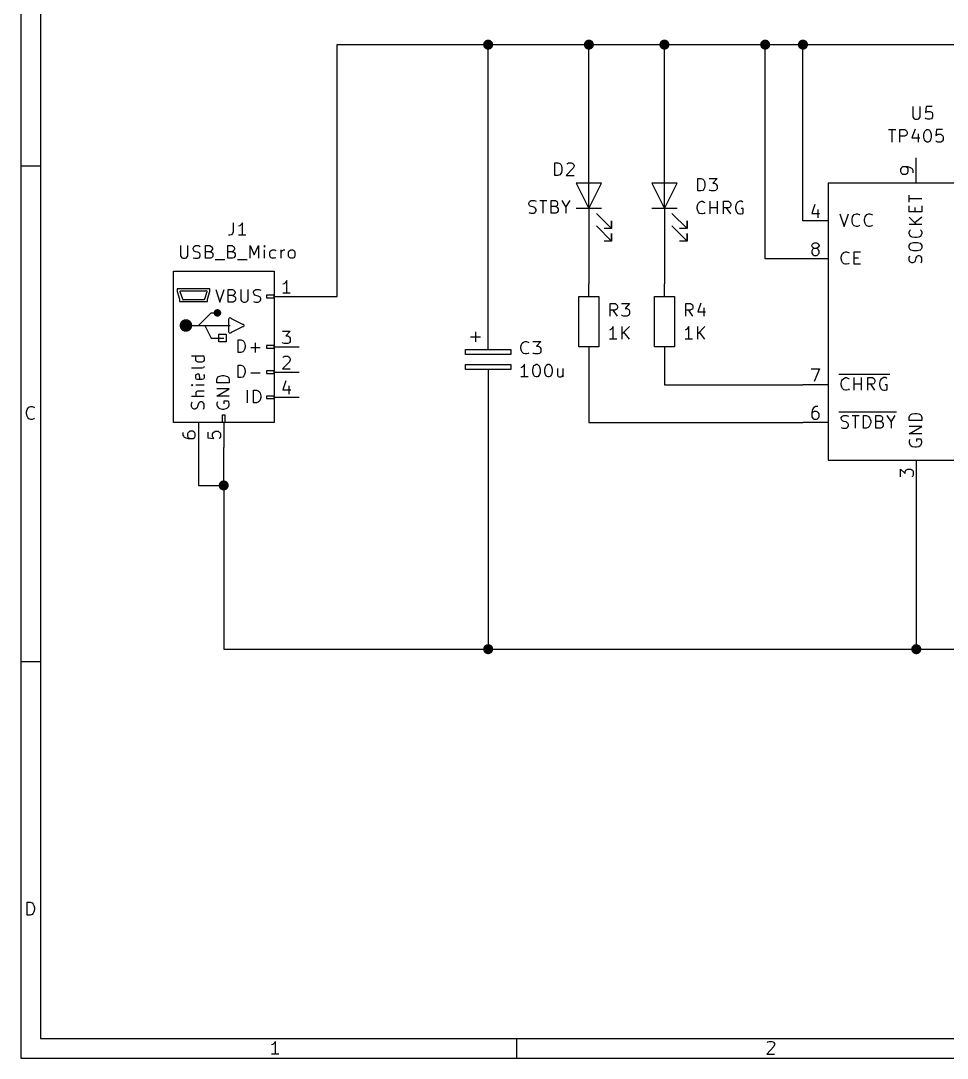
# Model space of a CAD drawing. Extents: x 10 to 287, y -200 to -10.
# Drawn here: x 10 to 103.5, y -200 to -95.4 of the extents above; entities that cross this region are included whole.
import ezdxf

# ---------------------------------------------------------------- set-up
doc = ezdxf.new("R2010")
doc.units = 0
doc.header["$MEASUREMENT"] = 0
for name, color, linetype in [('CYAN2', 4, 'CONTINUOUS'), ('GREEN2', 3, 'CONTINUOUS'), ('LYELLOW', 51, 'CONTINUOUS'), ('RED2', 1, 'CONTINUOUS')]:
    doc.layers.add(name, color=color, linetype=linetype)

msp = doc.modelspace()

# ---------------------------------------------------------------- linework, layer by layer
at = {"layer": 'CYAN2', "linetype": 'CONTINUOUS'}
for p, q in [((99.9744, -104.038), (99.9744, -105.08)), ((100.711, -105.08), (100.711, -104.038)), ((101.321, -104.038), (101.244, -104.648)), ((101.244, -104.648), (101.321, -104.597)), ((101.93, -104.038), (101.321, -104.038)), ((101.321, -104.597), (101.448, -104.521)), ((101.448, -104.521), (101.727, -104.521)), ((101.727, -104.521), (101.854, -104.597)), ((101.854, -104.597), (101.93, -104.648)), ((99.9744, -105.08), (100.051, -105.181)), ((100.051, -105.181), (100.101, -105.258)), ((100.101, -105.258), (100.228, -105.308)), ((100.228, -105.308), (100.457, -105.308)), ((100.457, -105.308), (100.584, -105.258)), ((100.584, -105.258), (100.66, -105.181)), ((100.66, -105.181), (100.711, -105.08)), ((101.321, -105.258), (101.244, -105.181)), ((101.448, -105.308), (101.321, -105.258)), ((101.727, -105.308), (101.448, -105.308)), ((101.854, -105.258), (101.727, -105.308)), ((101.93, -105.181), (101.854, -105.258)), ((101.93, -104.648), (101.981, -104.775)), ((101.981, -105.08), (101.93, -105.181)), ((101.981, -104.775), (101.981, -105.08)), ((97.536, -106.35), (98.2726, -106.35)), ((97.8916, -107.62), (97.8916, -106.35)), ((98.679, -107.62), (98.679, -106.35)), ((98.679, -106.35), (99.1616, -106.35)), ((99.1616, -106.35), (99.2886, -106.426)), ((99.2886, -106.426), (99.3394, -106.477)), ((99.3394, -106.477), (99.4156, -106.604)), ((99.4156, -106.604), (99.4156, -106.782)), ((100.203, -106.299), (99.8982, -107.188)), ((101.092, -106.832), (101.168, -106.604)), ((101.168, -106.604), (101.219, -106.477)), ((101.219, -106.477), (101.295, -106.426)), ((101.295, -106.426), (101.397, -106.35)), ((101.397, -106.35), (101.524, -106.35)), ((101.524, -106.35), (101.651, -106.426)), ((101.651, -106.426), (101.702, -106.477)), ((101.702, -106.477), (101.778, -106.604)), ((101.778, -106.604), (101.829, -106.832)), ((102.362, -106.35), (102.311, -106.959)), ((102.972, -106.35), (102.362, -106.35)), ((99.1616, -107.01), (98.679, -107.01)), ((99.2886, -106.959), (99.1616, -107.01)), ((99.3394, -106.909), (99.2886, -106.959)), ((99.4156, -106.782), (99.3394, -106.909)), ((99.8982, -107.188), (100.686, -107.188)), ((100.508, -106.782), (100.508, -107.62)), ((101.092, -107.137), (101.092, -106.832)), ((101.168, -107.391), (101.092, -107.137)), ((101.219, -107.493), (101.168, -107.391)), ((101.295, -107.569), (101.219, -107.493)), ((101.397, -107.62), (101.295, -107.569)), ((101.524, -107.62), (101.397, -107.62)), ((101.651, -107.569), (101.524, -107.62)), ((101.702, -107.493), (101.651, -107.569)), ((101.778, -107.391), (101.702, -107.493)), ((101.829, -107.137), (101.778, -107.391)), ((101.829, -106.832), (101.829, -107.137)), ((102.311, -106.959), (102.362, -106.909)), ((102.362, -107.569), (102.311, -107.493)), ((102.362, -106.909), (102.489, -106.832)), ((102.489, -107.62), (102.362, -107.569)), ((102.489, -106.832), (102.794, -106.832)), ((102.794, -107.62), (102.489, -107.62)), ((102.794, -106.832), (102.921, -106.909)), ((102.921, -107.569), (102.794, -107.62)), ((102.921, -106.909), (102.972, -106.959)), ((102.972, -107.493), (102.921, -107.569)), ((102.972, -106.959), (103.048, -107.086)), ((103.048, -107.391), (102.972, -107.493)), ((103.048, -107.086), (103.048, -107.391)), ((63.881, -110.973), (63.881, -109.703)), ((63.881, -109.703), (64.1858, -109.703)), ((64.1858, -109.703), (64.3636, -109.779)), ((64.3636, -109.779), (64.4652, -109.88)), ((65.0748, -109.83), (65.151, -109.779)), ((65.151, -109.779), (65.2526, -109.703)), ((65.2526, -109.703), (65.5574, -109.703)), ((65.5574, -109.703), (65.6844, -109.779)), ((65.6844, -109.779), (65.7352, -109.83)), ((65.7352, -109.83), (65.8114, -109.957)), ((64.4652, -110.795), (64.3636, -110.922)), ((64.4652, -109.88), (64.5414, -110.007)), ((64.5414, -110.668), (64.4652, -110.795)), ((64.5414, -110.007), (64.5922, -110.261)), ((64.5922, -110.439), (64.5414, -110.668)), ((64.5922, -110.261), (64.5922, -110.439)), ((65.7352, -110.261), (65.024, -110.973)), ((65.8114, -110.058), (65.7352, -110.261)), ((65.8114, -109.957), (65.8114, -110.058)), ((64.1858, -110.973), (63.881, -110.973)), ((64.3636, -110.922), (64.1858, -110.973)), ((65.024, -110.973), (65.8114, -110.973)), ((78.3082, -112.547), (78.3082, -111.277)), ((78.3082, -111.277), (78.613, -111.277)), ((78.613, -111.277), (78.7908, -111.354)), ((78.7908, -111.354), (78.8924, -111.455)), ((78.8924, -111.455), (78.9686, -111.582)), ((78.9686, -111.582), (79.0194, -111.836)), ((79.0194, -111.836), (79.0194, -112.014)), ((79.4512, -111.277), (80.2386, -111.277)), ((80.2386, -111.277), (79.8068, -111.76)), ((79.8068, -111.76), (79.9846, -111.76)), ((79.9846, -111.76), (80.1116, -111.836)), ((80.1116, -111.836), (80.1624, -111.887)), ((80.1624, -111.887), (80.2386, -112.014)), ((78.613, -112.547), (78.3082, -112.547)), ((78.7908, -112.497), (78.613, -112.547)), ((78.8924, -112.37), (78.7908, -112.497)), ((78.9686, -112.243), (78.8924, -112.37)), ((79.0194, -112.014), (78.9686, -112.243)), ((79.502, -112.497), (79.4512, -112.42)), ((79.629, -112.547), (79.502, -112.497)), ((79.9846, -112.547), (79.629, -112.547)), ((80.1116, -112.497), (79.9846, -112.547)), ((80.1624, -112.42), (80.1116, -112.497)), ((80.2386, -112.319), (80.1624, -112.42)), ((80.2386, -112.014), (80.2386, -112.319)), ((99.6188, -113.69), (99.6188, -112.954)), ((61.2648, -113.767), (61.3156, -113.64)), ((61.2648, -113.868), (61.2648, -113.767)), ((61.3156, -113.995), (61.2648, -113.868)), ((61.3156, -113.64), (61.3918, -113.589)), ((61.3918, -114.071), (61.3156, -113.995)), ((61.3918, -113.589), (61.4934, -113.513)), ((61.4934, -113.513), (61.7982, -113.513)), ((61.7982, -113.513), (61.976, -113.589)), ((62.357, -113.513), (63.0682, -113.513)), ((62.7126, -114.783), (62.7126, -113.513)), ((63.5, -114.783), (63.5, -113.513)), ((63.5, -113.513), (63.9318, -113.513)), ((63.9318, -113.513), (64.0334, -113.589)), ((64.0334, -113.589), (64.1096, -113.64)), ((64.1096, -113.995), (64.0334, -114.071)), ((64.1096, -113.64), (64.1604, -113.767)), ((64.1604, -113.868), (64.1096, -113.995)), ((64.1604, -113.767), (64.1604, -113.868)), ((64.5922, -113.513), (64.9986, -114.173)), ((64.9986, -114.173), (65.4304, -113.513)), ((78.232, -114.148), (78.2828, -113.894)), ((78.2828, -113.894), (78.359, -113.767)), ((78.359, -113.767), (78.4606, -113.665)), ((78.4606, -113.665), (78.6638, -113.589)), ((78.6638, -113.589), (78.7654, -113.589)), ((78.7654, -113.589), (78.9432, -113.665)), ((78.9432, -113.665), (79.0194, -113.716)), ((79.5528, -114.859), (79.5528, -113.589)), ((80.2894, -114.859), (80.2894, -113.589)), ((80.899, -114.859), (80.899, -113.589)), ((80.899, -113.589), (81.3816, -113.589)), ((81.3816, -113.589), (81.4832, -113.665)), ((81.4832, -113.665), (81.5594, -113.716)), ((81.5594, -113.716), (81.6102, -113.843)), ((81.6102, -114.021), (81.5594, -114.148)), ((81.6102, -113.843), (81.6102, -114.021)), ((82.169, -113.894), (82.0928, -114.148)), ((82.2198, -113.767), (82.169, -113.894)), ((82.3468, -113.665), (82.2198, -113.767)), ((82.5246, -113.589), (82.3468, -113.665)), ((82.7024, -113.589), (82.5246, -113.589)), ((82.8294, -113.665), (82.7024, -113.589)), ((100.889, -113.335), (99.6188, -113.335)), ((61.2648, -114.732), (61.4426, -114.783)), ((61.4934, -114.122), (61.3918, -114.071)), ((61.4426, -114.783), (61.7474, -114.783)), ((61.7474, -114.173), (61.4934, -114.122)), ((61.8744, -114.249), (61.7474, -114.173)), ((61.7474, -114.783), (61.8744, -114.732)), ((61.9252, -114.3), (61.8744, -114.249)), ((61.8744, -114.732), (61.9252, -114.656)), ((61.976, -114.427), (61.9252, -114.3)), ((61.9252, -114.656), (61.976, -114.554)), ((61.976, -114.554), (61.976, -114.427)), ((63.9318, -114.122), (63.5, -114.122)), ((63.9826, -114.783), (63.5, -114.783)), ((64.0334, -114.071), (63.9318, -114.122)), ((63.9318, -114.122), (64.1096, -114.173)), ((64.1096, -114.732), (63.9826, -114.783)), ((64.1096, -114.173), (64.1604, -114.249)), ((64.1604, -114.656), (64.1096, -114.732)), ((64.1604, -114.249), (64.2112, -114.351)), ((64.2112, -114.554), (64.1604, -114.656)), ((64.2112, -114.351), (64.2112, -114.554)), ((64.9986, -114.173), (64.9986, -114.783)), ((78.232, -114.325), (78.232, -114.148)), ((78.2828, -114.554), (78.232, -114.325)), ((78.359, -114.681), (78.2828, -114.554)), ((78.4606, -114.808), (78.359, -114.681)), ((78.6638, -114.859), (78.4606, -114.808)), ((78.7654, -114.859), (78.6638, -114.859)), ((78.9432, -114.808), (78.7654, -114.859)), ((79.0194, -114.732), (78.9432, -114.808)), ((79.5528, -114.198), (80.2894, -114.198)), ((81.3816, -114.249), (80.899, -114.249)), ((81.6102, -114.859), (81.2038, -114.249)), ((81.4832, -114.198), (81.3816, -114.249)), ((81.5594, -114.148), (81.4832, -114.198)), ((82.0928, -114.148), (82.0928, -114.325)), ((82.0928, -114.325), (82.169, -114.554)), ((82.169, -114.554), (82.2198, -114.681)), ((82.2198, -114.681), (82.3468, -114.808)), ((82.3468, -114.808), (82.5246, -114.859)), ((82.5246, -114.859), (82.6516, -114.859)), ((82.8802, -114.325), (82.6516, -114.325)), ((82.6516, -114.859), (82.8294, -114.808)), ((82.8294, -114.808), (82.8802, -114.732)), ((82.8802, -114.732), (82.8802, -114.325)), ((92.6338, -114.859), (93.0656, -116.129)), ((93.0656, -116.129), (93.4974, -114.859)), ((93.9038, -115.164), (93.98, -115.037)), ((93.98, -115.037), (94.0816, -114.935)), ((94.0816, -114.935), (94.2848, -114.859)), ((94.2848, -114.859), (94.3864, -114.859)), ((94.3864, -114.859), (94.5642, -114.935)), ((94.5642, -114.935), (94.6404, -114.986)), ((95.1738, -115.164), (95.25, -115.037)), ((95.25, -115.037), (95.3516, -114.935)), ((95.3516, -114.935), (95.5548, -114.859)), ((95.5548, -114.859), (95.6564, -114.859)), ((95.6564, -114.859), (95.8342, -114.935)), ((95.8342, -114.935), (95.9104, -114.986)), ((99.6188, -114.656), (99.6188, -114.046)), ((100.889, -114.656), (99.6188, -114.656)), ((100.228, -114.656), (100.228, -114.224)), ((100.889, -114.046), (100.889, -114.656)), ((31.4452, -115.748), (31.4452, -116.662)), ((32.1056, -116.053), (31.9786, -116.103)), ((32.2326, -115.926), (32.1056, -116.053)), ((32.3596, -115.748), (32.2326, -115.926)), ((32.3596, -117.018), (32.3596, -115.748)), ((93.853, -115.418), (93.9038, -115.164)), ((93.853, -115.595), (93.853, -115.418)), ((93.9038, -115.824), (93.853, -115.595)), ((93.98, -115.951), (93.9038, -115.824)), ((94.0816, -116.078), (93.98, -115.951)), ((94.2848, -116.129), (94.0816, -116.078)), ((94.5642, -116.078), (94.3864, -116.129)), ((94.6404, -116.002), (94.5642, -116.078)), ((95.123, -115.418), (95.1738, -115.164)), ((95.123, -115.595), (95.123, -115.418)), ((95.1738, -115.824), (95.123, -115.595)), ((95.25, -115.951), (95.1738, -115.824)), ((95.3516, -116.078), (95.25, -115.951)), ((95.5548, -116.129), (95.3516, -116.078)), ((95.8342, -116.078), (95.6564, -116.129)), ((95.9104, -116.002), (95.8342, -116.078)), ((99.6188, -115.189), (100.355, -115.926)), ((100.889, -115.926), (99.6188, -115.926)), ((100.889, -115.189), (100.178, -115.748)), ((31.0896, -117.018), (30.9626, -117.018)), ((31.2674, -116.967), (31.0896, -117.018)), ((31.369, -116.84), (31.2674, -116.967)), ((31.4452, -116.662), (31.369, -116.84)), ((32.7152, -117.018), (31.9786, -117.018)), ((94.3864, -116.129), (94.2848, -116.129)), ((95.6564, -116.129), (95.5548, -116.129)), ((99.6188, -116.713), (99.695, -116.535)), ((99.6188, -116.84), (99.6188, -116.713)), ((99.695, -117.018), (99.6188, -116.84)), ((99.695, -116.535), (99.7458, -116.459)), ((99.7966, -117.145), (99.695, -117.018)), ((99.9236, -117.196), (99.7966, -117.145)), ((100.711, -117.145), (100.584, -117.196)), ((100.838, -117.018), (100.711, -117.145)), ((100.762, -116.459), (100.838, -116.535)), ((100.838, -116.535), (100.889, -116.713)), ((100.889, -116.84), (100.838, -117.018)), ((100.889, -116.713), (100.889, -116.84)), ((26.1112, -118.059), (26.1112, -119.101)), ((26.8478, -119.101), (26.8478, -118.059)), ((27.3812, -118.313), (27.4574, -118.186)), ((27.4574, -118.186), (27.5082, -118.135)), ((27.5082, -118.135), (27.6352, -118.059)), ((27.6352, -118.059), (27.94, -118.059)), ((27.94, -118.059), (28.1178, -118.135)), ((28.6512, -119.329), (28.6512, -118.059)), ((28.6512, -118.059), (29.083, -118.059)), ((29.083, -118.059), (29.21, -118.135)), ((29.21, -118.135), (29.2608, -118.186)), ((29.2608, -118.186), (29.337, -118.313)), ((30.8864, -119.329), (30.8864, -118.059)), ((30.8864, -118.059), (31.3182, -118.059)), ((31.3182, -118.059), (31.4452, -118.135)), ((31.4452, -118.135), (31.496, -118.186)), ((31.496, -118.186), (31.5722, -118.313)), ((33.147, -119.329), (33.147, -118.059)), ((33.147, -118.059), (33.5534, -118.974)), ((33.5534, -118.974), (33.9852, -118.059)), ((33.9852, -118.059), (33.9852, -119.329)), ((34.5948, -118.059), (34.5186, -118.135)), ((34.5186, -118.135), (34.5948, -118.186)), ((34.6456, -118.135), (34.5948, -118.059)), ((34.5948, -118.059), (34.5948, -118.186)), ((34.5948, -118.186), (34.6456, -118.135)), ((99.6188, -118.034), (99.695, -117.932)), ((99.6188, -118.288), (99.6188, -118.034)), ((99.695, -117.932), (99.7966, -117.805)), ((99.7966, -117.805), (100.051, -117.729)), ((100.178, -117.246), (99.9236, -117.196)), ((100.051, -117.729), (100.457, -117.729)), ((100.355, -117.246), (100.178, -117.246)), ((100.584, -117.196), (100.355, -117.246)), ((100.457, -117.729), (100.711, -117.805)), ((100.711, -117.805), (100.838, -117.932)), ((100.838, -117.932), (100.889, -118.034)), ((100.889, -118.034), (100.889, -118.288)), ((26.1112, -119.101), (26.1874, -119.202)), ((26.1874, -119.202), (26.2382, -119.278)), ((26.7208, -119.278), (26.797, -119.202)), ((26.797, -119.202), (26.8478, -119.101)), ((27.3812, -118.415), (27.3812, -118.313)), ((27.4574, -118.542), (27.3812, -118.415)), ((27.5082, -118.618), (27.4574, -118.542)), ((27.6352, -118.669), (27.5082, -118.618)), ((27.8638, -118.72), (27.6352, -118.669)), ((27.9908, -118.796), (27.8638, -118.72)), ((28.067, -118.847), (27.9908, -118.796)), ((27.9908, -119.278), (28.067, -119.202)), ((28.1178, -118.974), (28.067, -118.847)), ((28.067, -119.202), (28.1178, -119.101)), ((28.1178, -119.101), (28.1178, -118.974)), ((29.083, -118.669), (28.6512, -118.669)), ((29.21, -118.618), (29.083, -118.669)), ((29.083, -118.669), (29.2608, -118.72)), ((29.2608, -118.542), (29.21, -118.618)), ((29.337, -118.415), (29.2608, -118.542)), ((29.2608, -118.72), (29.337, -118.796)), ((29.337, -119.202), (29.2608, -119.278)), ((29.337, -118.313), (29.337, -118.415)), ((29.337, -118.796), (29.3878, -118.897)), ((29.3878, -119.101), (29.337, -119.202)), ((29.3878, -118.897), (29.3878, -119.101)), ((31.3182, -118.669), (30.8864, -118.669)), ((31.4452, -118.618), (31.3182, -118.669)), ((31.3182, -118.669), (31.496, -118.72)), ((31.496, -118.542), (31.4452, -118.618)), ((31.5722, -118.415), (31.496, -118.542)), ((31.496, -118.72), (31.5722, -118.796)), ((31.5722, -119.202), (31.496, -119.278)), ((31.5722, -118.313), (31.5722, -118.415)), ((31.5722, -118.796), (31.623, -118.897)), ((31.623, -119.101), (31.5722, -119.202)), ((31.623, -118.897), (31.623, -119.101)), ((34.5948, -119.329), (34.5948, -118.491)), ((35.1282, -118.72), (35.179, -118.618)), ((35.1282, -119.101), (35.1282, -118.72)), ((35.179, -119.202), (35.1282, -119.101)), ((35.179, -118.618), (35.2552, -118.542)), ((35.2552, -119.278), (35.179, -119.202)), ((35.2552, -118.542), (35.3822, -118.491)), ((35.3822, -118.491), (35.6108, -118.491)), ((35.6108, -118.491), (35.7378, -118.542)), ((36.2712, -119.329), (36.2712, -118.491)), ((36.2712, -118.72), (36.3474, -118.618)), ((36.3474, -118.618), (36.3982, -118.542)), ((36.3982, -118.542), (36.5252, -118.491)), ((36.5252, -118.491), (36.6522, -118.491)), ((37.0078, -118.72), (37.0586, -118.618)), ((37.0078, -119.101), (37.0078, -118.72)), ((37.0586, -119.202), (37.0078, -119.101)), ((37.0586, -118.618), (37.1348, -118.542)), ((37.1348, -119.278), (37.0586, -119.202)), ((37.1348, -118.542), (37.2364, -118.491)), ((37.2364, -118.491), (37.4396, -118.491)), ((37.4396, -118.491), (37.5412, -118.542)), ((37.5412, -118.542), (37.6174, -118.618)), ((37.6174, -119.202), (37.5412, -119.278)), ((37.6174, -118.618), (37.6682, -118.72)), ((37.6682, -119.101), (37.6174, -119.202)), ((37.6682, -118.72), (37.6682, -119.101)), ((92.7608, -119.228), (92.8116, -118.974)), ((92.7608, -119.405), (92.7608, -119.228)), ((92.8116, -118.974), (92.8878, -118.847)), ((92.8878, -118.847), (93.0148, -118.745)), ((93.0148, -118.745), (93.1926, -118.669)), ((93.1926, -118.669), (93.2942, -118.669)), ((93.2942, -118.669), (93.4974, -118.745)), ((93.4974, -118.745), (93.5482, -118.796)), ((94.0816, -119.939), (94.0816, -118.669)), ((94.0816, -118.669), (94.6912, -118.669)), ((99.695, -118.415), (99.6188, -118.288)), ((99.6188, -119.253), (99.695, -119.075)), ((99.6188, -119.558), (99.6188, -119.253)), ((99.7966, -118.516), (99.695, -118.415)), ((100.051, -118.593), (99.7966, -118.516)), ((100.457, -118.593), (100.051, -118.593)), ((100.355, -119.202), (100.279, -119.304)), ((100.406, -119.126), (100.355, -119.202)), ((100.533, -119.075), (100.406, -119.126)), ((100.711, -118.516), (100.457, -118.593)), ((100.66, -119.075), (100.533, -119.075)), ((100.762, -119.126), (100.66, -119.075)), ((100.838, -118.415), (100.711, -118.516)), ((100.838, -119.202), (100.762, -119.126)), ((100.889, -118.288), (100.838, -118.415)), ((100.889, -119.304), (100.838, -119.202)), ((26.2382, -119.278), (26.3652, -119.329)), ((26.3652, -119.329), (26.5938, -119.329)), ((26.5938, -119.329), (26.7208, -119.278)), ((27.3812, -119.278), (27.559, -119.329)), ((27.559, -119.329), (27.8638, -119.329)), ((27.8638, -119.329), (27.9908, -119.278)), ((29.1338, -119.329), (28.6512, -119.329)), ((29.2608, -119.278), (29.1338, -119.329)), ((29.6164, -119.456), (30.607, -119.456)), ((31.369, -119.329), (30.8864, -119.329)), ((31.496, -119.278), (31.369, -119.329)), ((31.877, -119.456), (32.8422, -119.456)), ((35.3822, -119.329), (35.2552, -119.278)), ((35.6108, -119.329), (35.3822, -119.329)), ((35.7378, -119.278), (35.6108, -119.329)), ((37.2364, -119.329), (37.1348, -119.278)), ((37.4396, -119.329), (37.2364, -119.329)), ((37.5412, -119.278), (37.4396, -119.329)), ((92.8116, -119.634), (92.7608, -119.405)), ((92.8878, -119.761), (92.8116, -119.634)), ((93.0148, -119.888), (92.8878, -119.761)), ((93.1926, -119.939), (93.0148, -119.888)), ((93.2942, -119.939), (93.1926, -119.939)), ((93.4974, -119.888), (93.2942, -119.939)), ((93.5482, -119.812), (93.4974, -119.888)), ((94.0816, -119.278), (94.5134, -119.278)), ((94.6912, -119.939), (94.0816, -119.939)), ((99.695, -119.685), (99.6188, -119.558)), ((99.7458, -119.736), (99.695, -119.685)), ((99.8728, -119.786), (99.7458, -119.736)), ((99.9744, -119.786), (99.8728, -119.786)), ((100.101, -119.736), (99.9744, -119.786)), ((100.178, -119.685), (100.101, -119.736)), ((100.228, -119.558), (100.178, -119.685)), ((100.279, -119.304), (100.228, -119.558)), ((100.838, -119.786), (100.889, -119.609)), ((100.889, -119.609), (100.889, -119.304)), ((29.6672, -122.479), (30.099, -123.749)), ((30.099, -123.749), (30.5308, -122.479)), ((30.9372, -123.749), (30.9372, -122.479)), ((30.9372, -122.479), (31.369, -122.479)), ((31.369, -123.088), (30.9372, -123.088)), ((31.369, -122.479), (31.496, -122.555)), ((31.496, -123.038), (31.369, -123.088)), ((31.369, -123.088), (31.5468, -123.139)), ((31.496, -122.555), (31.5468, -122.606)), ((31.5468, -122.961), (31.496, -123.038)), ((31.5468, -122.606), (31.623, -122.733)), ((31.623, -122.834), (31.5468, -122.961)), ((31.5468, -123.139), (31.623, -123.215)), ((31.623, -122.733), (31.623, -122.834)), ((31.623, -123.215), (31.6738, -123.317)), ((31.6738, -123.317), (31.6738, -123.52)), ((32.2072, -122.479), (32.2072, -123.52)), ((32.9438, -123.52), (32.9438, -122.479)), ((33.4772, -122.733), (33.5534, -122.606)), ((33.4772, -122.834), (33.4772, -122.733)), ((33.5534, -122.961), (33.4772, -122.834)), ((33.5534, -122.606), (33.6042, -122.555)), ((33.6042, -123.038), (33.5534, -122.961)), ((33.6042, -122.555), (33.7312, -122.479)), ((33.7312, -123.088), (33.6042, -123.038)), ((33.7312, -122.479), (34.036, -122.479)), ((33.9598, -123.139), (33.7312, -123.088)), ((34.0868, -123.215), (33.9598, -123.139)), ((34.036, -122.479), (34.2138, -122.555)), ((34.163, -123.266), (34.0868, -123.215)), ((34.2138, -123.393), (34.163, -123.266)), ((34.2138, -123.52), (34.2138, -123.393)), ((31.4198, -123.749), (30.9372, -123.749)), ((31.5468, -123.698), (31.4198, -123.749)), ((31.623, -123.622), (31.5468, -123.698)), ((31.6738, -123.52), (31.623, -123.622)), ((32.2072, -123.52), (32.2834, -123.622)), ((32.2834, -123.622), (32.3342, -123.698)), ((32.3342, -123.698), (32.4612, -123.749)), ((32.4612, -123.749), (32.6898, -123.749)), ((32.6898, -123.749), (32.8168, -123.698)), ((32.8168, -123.698), (32.893, -123.622)), ((32.893, -123.622), (32.9438, -123.52)), ((33.4772, -123.698), (33.6804, -123.749)), ((33.6804, -123.749), (33.9598, -123.749)), ((33.9598, -123.749), (34.0868, -123.698)), ((34.0868, -123.698), (34.163, -123.622)), ((34.163, -123.622), (34.2138, -123.52)), ((69.469, -125.171), (69.469, -123.901)), ((69.469, -123.901), (69.9516, -123.901)), ((69.9516, -123.901), (70.0532, -123.977)), ((70.0532, -123.977), (70.1294, -124.028)), ((70.1294, -124.46), (70.0532, -124.511)), ((70.1294, -124.028), (70.1802, -124.155)), ((70.1802, -124.333), (70.1294, -124.46)), ((70.1802, -124.155), (70.1802, -124.333)), ((70.612, -123.901), (71.3994, -123.901)), ((71.3994, -123.901), (70.9676, -124.384)), ((70.9676, -124.384), (71.1454, -124.384)), ((71.1454, -124.384), (71.2724, -124.46)), ((71.2724, -124.46), (71.3232, -124.511)), ((77.089, -125.171), (77.089, -123.901)), ((77.089, -123.901), (77.5716, -123.901)), ((77.5716, -123.901), (77.6732, -123.977)), ((77.6732, -123.977), (77.7494, -124.028)), ((77.7494, -124.46), (77.6732, -124.511)), ((77.7494, -124.028), (77.8002, -124.155)), ((77.8002, -124.333), (77.7494, -124.46)), ((77.8002, -124.155), (77.8002, -124.333)), ((78.5876, -123.85), (78.2828, -124.739)), ((78.8924, -124.333), (78.8924, -125.171)), ((69.9516, -124.562), (69.469, -124.562)), ((70.1802, -125.171), (69.7738, -124.562)), ((70.0532, -124.511), (69.9516, -124.562)), ((70.6628, -125.12), (70.612, -125.044)), ((70.7898, -125.171), (70.6628, -125.12)), ((71.1454, -125.171), (70.7898, -125.171)), ((71.2724, -125.12), (71.1454, -125.171)), ((71.3232, -125.044), (71.2724, -125.12)), ((71.3232, -124.511), (71.3994, -124.638)), ((71.3994, -124.943), (71.3232, -125.044)), ((71.3994, -124.638), (71.3994, -124.943)), ((77.5716, -124.562), (77.089, -124.562)), ((77.8002, -125.171), (77.3938, -124.562)), ((77.6732, -124.511), (77.5716, -124.562)), ((78.2828, -124.739), (79.0702, -124.739)), ((69.5198, -126.517), (69.3928, -126.568)), ((69.6468, -126.39), (69.5198, -126.517)), ((69.7738, -126.213), (69.6468, -126.39)), ((69.7738, -127.483), (69.7738, -126.213)), ((70.6628, -127.483), (70.6628, -126.213)), ((71.3994, -126.213), (70.6628, -126.949)), ((77.1398, -126.517), (77.0128, -126.568)), ((77.2668, -126.39), (77.1398, -126.517)), ((77.3938, -126.213), (77.2668, -126.39)), ((77.3938, -127.483), (77.3938, -126.213)), ((78.2828, -127.483), (78.2828, -126.213)), ((79.0194, -126.213), (78.2828, -126.949)), ((31.9278, -128.829), (31.9278, -127.559)), ((31.9278, -127.559), (32.2072, -127.559)), ((32.2072, -127.559), (32.4104, -127.635)), ((70.1294, -127.483), (69.3928, -127.483)), ((71.3994, -127.483), (70.8406, -126.771)), ((77.7494, -127.483), (77.0128, -127.483)), ((79.0194, -127.483), (78.4606, -126.771)), ((32.4104, -127.635), (32.512, -127.737)), ((32.512, -128.651), (32.4104, -128.778)), ((32.512, -127.737), (32.5882, -127.864)), ((32.5882, -128.524), (32.512, -128.651)), ((32.5882, -127.864), (32.639, -128.118)), ((32.639, -128.295), (32.5882, -128.524)), ((32.639, -128.118), (32.639, -128.295)), ((33.1978, -128.346), (34.163, -128.346)), ((33.6804, -128.829), (33.6804, -127.864)), ((60.452, -128.27), (60.5282, -128.016)), ((60.452, -128.448), (60.452, -128.27)), ((60.5282, -128.676), (60.452, -128.448)), ((60.5282, -128.016), (60.579, -127.889)), ((60.579, -128.803), (60.5282, -128.676)), ((60.579, -127.889), (60.706, -127.787)), ((60.706, -127.787), (60.8838, -127.711)), ((60.8838, -127.711), (61.0108, -127.711)), ((61.0108, -127.711), (61.1886, -127.787)), ((61.1886, -127.787), (61.2394, -127.838)), ((61.6712, -127.711), (62.4586, -127.711)), ((62.4586, -127.711), (62.0268, -128.194)), ((62.0268, -128.194), (62.2046, -128.194)), ((62.2046, -128.194), (62.3316, -128.27)), ((62.3316, -128.27), (62.3824, -128.321)), ((62.3824, -128.321), (62.4586, -128.448)), ((62.4586, -128.448), (62.4586, -128.753)), ((28.4988, -129.21), (27.2288, -129.21)), ((27.6606, -129.337), (27.7114, -129.21)), ((27.6606, -129.591), (27.6606, -129.337)), ((27.7114, -129.718), (27.6606, -129.591)), ((27.7876, -129.769), (27.7114, -129.718)), ((28.448, -129.718), (28.3718, -129.769)), ((28.448, -129.21), (28.4988, -129.337)), ((28.4988, -129.591), (28.448, -129.718)), ((28.4988, -129.337), (28.4988, -129.591)), ((32.2072, -128.829), (31.9278, -128.829)), ((32.4104, -128.778), (32.2072, -128.829)), ((60.706, -128.93), (60.579, -128.803)), ((60.8838, -128.981), (60.706, -128.93)), ((61.0108, -128.981), (60.8838, -128.981)), ((61.1886, -128.93), (61.0108, -128.981)), ((61.2394, -128.854), (61.1886, -128.93)), ((61.722, -128.93), (61.6712, -128.854)), ((61.849, -128.981), (61.722, -128.93)), ((62.2046, -128.981), (61.849, -128.981)), ((62.3316, -128.93), (62.2046, -128.981)), ((62.3824, -128.854), (62.3316, -128.93)), ((62.4586, -128.753), (62.3824, -128.854)), ((28.321, -130.429), (27.2288, -130.429)), ((27.8892, -129.819), (27.7876, -129.769)), ((28.2702, -129.819), (27.8892, -129.819)), ((28.3718, -129.769), (28.2702, -129.819)), ((28.448, -130.378), (28.321, -130.429)), ((28.4988, -130.251), (28.448, -130.378)), ((31.9278, -131.369), (31.9278, -130.099)), ((31.9278, -130.099), (32.2072, -130.099)), ((32.2072, -130.099), (32.4104, -130.175)), ((32.4104, -130.175), (32.512, -130.277)), ((32.512, -130.277), (32.5882, -130.404)), ((32.5882, -130.404), (32.639, -130.658)), ((32.639, -130.658), (32.639, -130.835)), ((60.579, -130.327), (60.452, -130.378)), ((60.706, -130.2), (60.579, -130.327)), ((60.8076, -130.023), (60.706, -130.2)), ((60.8076, -131.293), (60.8076, -130.023)), ((61.6712, -130.505), (61.722, -130.277)), ((61.6712, -130.81), (61.6712, -130.505)), ((61.722, -130.277), (61.7728, -130.15)), ((61.7728, -130.15), (61.849, -130.099)), ((61.849, -130.099), (61.976, -130.023)), ((61.976, -130.023), (62.0776, -130.023)), ((62.0776, -130.023), (62.2046, -130.099)), ((62.2046, -130.099), (62.2554, -130.15)), ((62.2554, -130.15), (62.3316, -130.277)), ((62.3316, -130.277), (62.3824, -130.505)), ((62.3824, -130.505), (62.3824, -130.81)), ((62.865, -130.505), (62.9412, -130.277)), ((62.865, -130.81), (62.865, -130.505)), ((62.9412, -130.277), (62.992, -130.15)), ((62.992, -130.15), (63.0428, -130.099)), ((63.0428, -130.099), (63.1698, -130.023)), ((63.1698, -130.023), (63.2968, -130.023)), ((63.2968, -130.023), (63.4238, -130.099)), ((63.4238, -130.099), (63.4746, -130.15)), ((63.4746, -130.15), (63.5254, -130.277)), ((63.5254, -130.277), (63.6016, -130.505)), ((63.6016, -130.505), (63.6016, -130.81)), ((64.135, -130.454), (64.135, -131.115)), ((64.6938, -130.454), (64.6938, -131.293)), ((27.6606, -131.166), (27.7114, -131.039)), ((27.6606, -131.394), (27.6606, -131.166)), ((27.7114, -131.521), (27.6606, -131.394)), ((27.7114, -131.039), (27.8384, -130.988)), ((27.8384, -131.572), (27.7114, -131.521)), ((27.8384, -130.988), (27.9654, -130.988)), ((28.321, -131.572), (27.8384, -131.572)), ((27.9654, -130.988), (28.067, -131.572)), ((28.448, -131.521), (28.321, -131.572)), ((28.448, -131.039), (28.4988, -131.166)), ((28.4988, -131.394), (28.448, -131.521)), ((28.4988, -131.166), (28.4988, -131.394)), ((29.7688, -131.572), (29.845, -131.394)), ((29.7688, -131.877), (29.7688, -131.572)), ((29.845, -131.394), (29.9466, -131.267)), ((29.9466, -131.267), (30.0736, -131.216)), ((30.0736, -131.216), (30.3276, -131.166)), ((30.3276, -131.166), (30.5054, -131.166)), ((30.5054, -131.166), (30.734, -131.216)), ((30.734, -131.216), (30.861, -131.267)), ((30.861, -131.267), (30.988, -131.394)), ((30.988, -131.394), (31.0388, -131.572)), ((31.0388, -131.572), (31.0388, -131.877)), ((32.2072, -131.369), (31.9278, -131.369)), ((32.4104, -131.318), (32.2072, -131.369)), ((32.512, -131.191), (32.4104, -131.318)), ((32.5882, -131.064), (32.512, -131.191)), ((32.639, -130.835), (32.5882, -131.064)), ((33.1978, -130.886), (34.163, -130.886)), ((61.1886, -131.293), (60.452, -131.293)), ((61.722, -131.064), (61.6712, -130.81)), ((61.7728, -131.166), (61.722, -131.064)), ((61.849, -131.242), (61.7728, -131.166)), ((61.976, -131.293), (61.849, -131.242)), ((62.0776, -131.293), (61.976, -131.293)), ((62.2046, -131.242), (62.0776, -131.293)), ((62.2554, -131.166), (62.2046, -131.242)), ((62.3316, -131.064), (62.2554, -131.166)), ((62.3824, -130.81), (62.3316, -131.064)), ((62.9412, -131.064), (62.865, -130.81)), ((62.992, -131.166), (62.9412, -131.064)), ((63.0428, -131.242), (62.992, -131.166)), ((63.1698, -131.293), (63.0428, -131.242)), ((63.2968, -131.293), (63.1698, -131.293)), ((63.4238, -131.242), (63.2968, -131.293)), ((63.4746, -131.166), (63.4238, -131.242)), ((63.5254, -131.064), (63.4746, -131.166)), ((63.6016, -130.81), (63.5254, -131.064)), ((64.135, -131.115), (64.2112, -131.242)), ((64.2112, -131.242), (64.3128, -131.293)), ((64.3128, -131.293), (64.4906, -131.293)), ((64.4906, -131.293), (64.6176, -131.242)), ((64.6176, -131.242), (64.6938, -131.166)), ((92.5322, -131.013), (93.8022, -131.013)), ((92.7608, -131.928), (92.8116, -131.674)), ((92.8116, -131.674), (92.8878, -131.547)), ((92.8878, -131.547), (93.0148, -131.445)), ((93.0148, -131.445), (93.1926, -131.369)), ((93.1926, -131.369), (93.2942, -131.369)), ((93.2942, -131.369), (93.4974, -131.445)), ((93.4974, -131.445), (93.5482, -131.496)), ((93.8022, -131.013), (95.123, -131.013)), ((94.0816, -132.639), (94.0816, -131.369)), ((94.8182, -132.639), (94.8182, -131.369)), ((95.123, -131.013), (96.393, -131.013)), ((95.4278, -132.639), (95.4278, -131.369)), ((95.4278, -131.369), (95.9104, -131.369)), ((95.9104, -131.369), (96.0374, -131.445)), ((96.0374, -131.445), (96.0882, -131.496)), ((96.0882, -131.496), (96.139, -131.623)), ((96.139, -131.801), (96.0882, -131.928)), ((96.139, -131.623), (96.139, -131.801)), ((96.393, -131.013), (97.663, -131.013)), ((96.6978, -131.674), (96.6216, -131.928)), ((96.7486, -131.547), (96.6978, -131.674)), ((96.8756, -131.445), (96.7486, -131.547)), ((97.0534, -131.369), (96.8756, -131.445)), ((97.2312, -131.369), (97.0534, -131.369)), ((97.3582, -131.445), (97.2312, -131.369)), ((27.305, -132.055), (27.2288, -132.131)), ((27.2288, -132.131), (27.305, -132.182)), ((27.2288, -132.131), (27.3558, -132.131)), ((27.3558, -132.131), (27.305, -132.055)), ((27.305, -132.182), (27.3558, -132.131)), ((28.4988, -132.131), (27.6606, -132.131)), ((27.7114, -132.791), (27.6606, -132.918)), ((27.8384, -132.74), (27.7114, -132.791)), ((28.4988, -132.74), (27.8384, -132.74)), ((31.0388, -131.877), (29.7688, -131.877)), ((29.7688, -133.223), (31.0388, -132.486)), ((31.0388, -132.486), (29.7688, -132.486)), ((32.893, -133.909), (32.893, -132.639)), ((33.4772, -133.909), (33.4772, -132.639)), ((33.4772, -132.639), (33.782, -132.639)), ((33.782, -132.639), (33.9598, -132.715)), ((33.9598, -132.715), (34.0868, -132.817)), ((34.0868, -132.817), (34.163, -132.944)), ((92.7608, -132.105), (92.7608, -131.928)), ((92.8116, -132.334), (92.7608, -132.105)), ((92.8878, -132.461), (92.8116, -132.334)), ((93.0148, -132.588), (92.8878, -132.461)), ((93.1926, -132.639), (93.0148, -132.588)), ((93.2942, -132.639), (93.1926, -132.639)), ((93.4974, -132.588), (93.2942, -132.639)), ((93.5482, -132.512), (93.4974, -132.588)), ((94.0816, -131.978), (94.8182, -131.978)), ((95.9104, -132.029), (95.4278, -132.029)), ((96.139, -132.639), (95.7326, -132.029)), ((96.0374, -131.978), (95.9104, -132.029)), ((96.0882, -131.928), (96.0374, -131.978)), ((96.6216, -131.928), (96.6216, -132.105)), ((96.6216, -132.105), (96.6978, -132.334)), ((96.6978, -132.334), (96.7486, -132.461)), ((96.7486, -132.461), (96.8756, -132.588)), ((96.8756, -132.588), (97.0534, -132.639)), ((97.0534, -132.639), (97.1804, -132.639)), ((97.409, -132.105), (97.1804, -132.105)), ((97.1804, -132.639), (97.3582, -132.588)), ((97.3582, -132.588), (97.409, -132.512)), ((97.409, -132.512), (97.409, -132.105)), ((28.4988, -133.274), (27.2288, -133.274)), ((27.2288, -134.01), (27.305, -133.807)), ((27.6606, -132.918), (27.6606, -133.096)), ((27.6606, -133.096), (27.7114, -133.223)), ((27.7114, -133.223), (27.7876, -133.274)), ((28.0162, -133.883), (27.9654, -133.934)), ((28.1432, -133.807), (28.0162, -133.883)), ((28.2702, -133.807), (28.1432, -133.807)), ((28.3718, -133.883), (28.2702, -133.807)), ((28.448, -133.934), (28.3718, -133.883)), ((31.0388, -133.223), (29.7688, -133.223)), ((29.845, -133.807), (29.7688, -133.934)), ((30.9118, -133.756), (30.5054, -133.756)), ((30.5054, -133.756), (30.5054, -134.01)), ((30.988, -133.807), (30.9118, -133.756)), ((31.0388, -134.01), (30.988, -133.807)), ((33.782, -133.909), (33.4772, -133.909)), ((33.9598, -133.858), (33.782, -133.909)), ((34.0868, -133.731), (33.9598, -133.858)), ((34.163, -133.604), (34.0868, -133.731)), ((34.163, -132.944), (34.2138, -133.198)), ((34.2138, -133.375), (34.163, -133.604)), ((34.2138, -133.198), (34.2138, -133.375)), ((27.2288, -134.29), (27.2288, -134.01)), ((27.305, -134.417), (27.2288, -134.29)), ((27.3558, -134.493), (27.305, -134.417)), ((27.4828, -134.544), (27.3558, -134.493)), ((27.5844, -134.544), (27.4828, -134.544)), ((27.7114, -134.493), (27.5844, -134.544)), ((27.7876, -134.417), (27.7114, -134.493)), ((27.8384, -134.29), (27.7876, -134.417)), ((27.8892, -134.061), (27.8384, -134.29)), ((27.9654, -133.934), (27.8892, -134.061)), ((28.4988, -134.061), (28.448, -133.934)), ((28.448, -134.544), (28.4988, -134.366)), ((28.4988, -134.366), (28.4988, -134.061)), ((29.7688, -133.934), (29.7688, -134.112)), ((29.7688, -134.112), (29.845, -134.29)), ((29.845, -134.29), (29.9466, -134.417)), ((29.9466, -134.417), (30.0736, -134.493)), ((30.0736, -134.493), (30.3276, -134.544)), ((30.3276, -134.544), (30.5054, -134.544)), ((30.5054, -134.544), (30.734, -134.493)), ((30.734, -134.493), (30.861, -134.417)), ((30.861, -134.417), (30.988, -134.29)), ((30.988, -134.29), (31.0388, -134.112)), ((31.0388, -134.112), (31.0388, -134.01)), ((92.5322, -134.823), (93.726, -134.823)), ((93.726, -134.823), (94.6912, -134.823)), ((94.6912, -134.823), (95.9612, -134.823)), ((95.9612, -134.823), (97.2312, -134.823)), ((97.2312, -134.823), (98.3234, -134.823)), ((92.7608, -135.433), (92.8116, -135.306)), ((92.7608, -135.534), (92.7608, -135.433)), ((92.8116, -135.661), (92.7608, -135.534)), ((92.8116, -135.306), (92.8878, -135.255)), ((92.8878, -135.738), (92.8116, -135.661)), ((92.8878, -135.255), (93.0148, -135.179)), ((93.0148, -135.788), (92.8878, -135.738)), ((93.0148, -135.179), (93.2942, -135.179)), ((93.2434, -135.839), (93.0148, -135.788)), ((93.3704, -135.915), (93.2434, -135.839)), ((93.2942, -135.179), (93.4974, -135.255)), ((93.4212, -135.966), (93.3704, -135.915)), ((93.4974, -136.093), (93.4212, -135.966)), ((93.853, -135.179), (94.5642, -135.179)), ((94.2086, -136.449), (94.2086, -135.179)), ((94.996, -136.449), (94.996, -135.179)), ((94.996, -135.179), (95.3008, -135.179)), ((95.3008, -135.179), (95.4786, -135.255)), ((95.4786, -135.255), (95.6056, -135.357)), ((95.6056, -135.357), (95.6564, -135.484)), ((95.6564, -135.484), (95.7326, -135.738)), ((95.7326, -135.915), (95.6564, -136.144)), ((95.7326, -135.738), (95.7326, -135.915)), ((96.266, -136.449), (96.266, -135.179)), ((96.266, -135.179), (96.6978, -135.179)), ((96.6978, -135.788), (96.266, -135.788)), ((96.6978, -135.179), (96.8248, -135.255)), ((96.8248, -135.738), (96.6978, -135.788)), ((96.6978, -135.788), (96.8756, -135.839)), ((96.8248, -135.255), (96.8756, -135.306)), ((96.8756, -135.661), (96.8248, -135.738)), ((96.8756, -135.306), (96.9264, -135.433)), ((96.9264, -135.534), (96.8756, -135.661)), ((96.8756, -135.839), (96.9264, -135.915)), ((96.9264, -135.433), (96.9264, -135.534)), ((96.9264, -135.915), (97.0026, -136.017)), ((97.3582, -135.179), (97.79, -135.839)), ((97.79, -135.839), (98.1964, -135.179)), ((97.79, -135.839), (97.79, -136.449)), ((99.6188, -135.382), (99.695, -135.204)), ((99.6188, -135.687), (99.6188, -135.382)), ((100.889, -135.687), (99.6188, -135.687)), ((99.695, -135.204), (99.7966, -135.077)), ((99.7966, -135.077), (99.9236, -135.026)), ((99.9236, -135.026), (100.178, -134.976)), ((100.178, -134.976), (100.355, -134.976)), ((100.355, -134.976), (100.584, -135.026)), ((100.584, -135.026), (100.711, -135.077)), ((100.711, -135.077), (100.838, -135.204)), ((100.838, -135.204), (100.889, -135.382)), ((100.889, -135.382), (100.889, -135.687)), ((92.7608, -136.398), (92.9386, -136.449)), ((92.9386, -136.449), (93.2434, -136.449)), ((93.2434, -136.449), (93.3704, -136.398)), ((93.3704, -136.398), (93.4212, -136.322)), ((93.4212, -136.322), (93.4974, -136.22)), ((93.4974, -136.22), (93.4974, -136.093)), ((95.3008, -136.449), (94.996, -136.449)), ((95.4786, -136.398), (95.3008, -136.449)), ((95.6056, -136.271), (95.4786, -136.398)), ((95.6564, -136.144), (95.6056, -136.271)), ((96.7486, -136.449), (96.266, -136.449)), ((96.8756, -136.398), (96.7486, -136.449)), ((96.9264, -136.322), (96.8756, -136.398)), ((97.0026, -136.22), (96.9264, -136.322)), ((97.0026, -136.017), (97.0026, -136.22)), ((99.6188, -137.033), (100.889, -136.296)), ((100.889, -136.296), (99.6188, -136.296)), ((100.889, -137.033), (99.6188, -137.033)), ((99.695, -137.617), (99.6188, -137.744)), ((99.6188, -137.744), (99.6188, -137.922)), ((99.6188, -137.922), (99.695, -138.1)), ((100.762, -137.566), (100.355, -137.566)), ((100.355, -137.566), (100.355, -137.82)), ((100.838, -137.617), (100.762, -137.566)), ((100.889, -137.82), (100.838, -137.617)), ((100.838, -138.1), (100.889, -137.922)), ((100.889, -137.922), (100.889, -137.82)), ((99.695, -138.1), (99.7966, -138.227)), ((99.7966, -138.227), (99.9236, -138.303)), ((99.9236, -138.303), (100.178, -138.354)), ((100.178, -138.354), (100.355, -138.354)), ((100.355, -138.354), (100.584, -138.303)), ((100.584, -138.303), (100.711, -138.227)), ((100.711, -138.227), (100.838, -138.1))]:
    msp.add_line(p, q, dxfattribs=at)
at = {"layer": 'GREEN2', "linetype": 'CONTINUOUS'}
for p, q in [((41.91, -123.19), (41.91, -97.79)), ((41.91, -97.79), (57.15, -97.79)), ((57.15, -125.73), (57.15, -97.79)), ((57.15, -97.79), (67.31, -97.79)), ((67.31, -109.22), (67.31, -97.79)), ((67.31, -97.79), (74.93, -97.79)), ((74.93, -109.22), (74.93, -97.79)), ((74.93, -97.79), (85.09, -97.79)), ((85.09, -119.38), (85.09, -97.79)), ((85.09, -97.79), (88.9, -97.79)), ((88.9, -115.57), (88.9, -97.79)), ((88.9, -97.79), (120.65, -97.79)), ((67.31, -116.84), (67.31, -121.92)), ((74.93, -116.84), (74.93, -121.92)), ((88.9, -119.38), (85.09, -119.38)), ((38.1, -123.19), (41.91, -123.19)), ((67.31, -129.54), (67.31, -135.89)), ((74.93, -129.54), (74.93, -132.08)), ((74.93, -132.08), (88.9, -132.08)), ((57.15, -133.35), (57.15, -158.75)), ((67.31, -135.89), (88.9, -135.89)), ((27.94, -138.43), (27.94, -142.24)), ((30.48, -142.24), (30.48, -138.43)), ((27.94, -142.24), (30.48, -142.24)), ((30.48, -142.24), (30.48, -158.75)), ((100.33, -142.24), (100.33, -158.75)), ((30.48, -158.75), (57.15, -158.75)), ((57.15, -158.75), (100.33, -158.75)), ((100.33, -158.75), (119.38, -158.75))]:
    msp.add_line(p, q, dxfattribs=at)
at = {"layer": 'GREEN2', "const_width": 0.508}
for points in [[(56.896, -97.79, 1), (57.404, -97.79, 1)], [(67.056, -97.79, 1), (67.564, -97.79, 1)], [(74.676, -97.79, 1), (75.184, -97.79, 1)], [(84.836, -97.79, 1), (85.344, -97.79, 1)], [(88.646, -97.79, 1), (89.154, -97.79, 1)], [(30.226, -142.24, 1), (30.734, -142.24, 1)], [(56.896, -158.75, 1), (57.404, -158.75, 1)], [(100.076, -158.75, 1), (100.584, -158.75, 1)]]:
    msp.add_lwpolyline(points, format="xyb", close=True, dxfattribs=at)
at = {"layer": 'LYELLOW', "linetype": 'CONTINUOUS'}
for p, q in [((25.4, -135.89), (25.4, -120.65)), ((25.4, -120.65), (35.56, -120.65)), ((35.56, -120.65), (35.56, -135.89)), ((35.56, -135.89), (25.4, -135.89))]:
    msp.add_line(p, q, dxfattribs=at)
at = {"layer": 'RED2', "linetype": 'CONTINUOUS'}
for p, q in [((10.0076, -10.0076), (10.0076, -200)), ((11.9888, -11.9888), (11.9888, -198.018)), ((67.31, -111.76), (67.31, -109.22)), ((74.93, -111.76), (74.93, -109.22)), ((100.33, -111.76), (100.33, -109.22)), ((10.0076, -110.007), (11.9888, -110.007)), ((98.806, -110.236), (98.7298, -110.363)), ((98.7298, -110.363), (98.7298, -110.592)), ((98.7298, -110.592), (98.806, -110.719)), ((98.8568, -110.185), (98.806, -110.236)), ((98.806, -110.719), (98.8568, -110.769)), ((98.9838, -110.109), (98.8568, -110.185)), ((98.8568, -110.769), (98.9838, -110.846)), ((99.4664, -110.109), (98.9838, -110.109)), ((98.9838, -110.846), (99.2886, -110.846)), ((99.3902, -110.185), (99.2886, -110.109)), ((99.2886, -110.846), (99.3902, -110.769)), ((99.4664, -110.236), (99.3902, -110.185)), ((99.3902, -110.769), (99.4664, -110.719)), ((99.695, -110.185), (99.4664, -110.109)), ((99.5172, -110.363), (99.4664, -110.236)), ((99.4664, -110.719), (99.5172, -110.592)), ((99.5172, -110.592), (99.5172, -110.363)), ((99.8728, -110.287), (99.695, -110.185)), ((99.949, -110.363), (99.8728, -110.287)), ((99.9998, -110.49), (99.949, -110.363)), ((99.9998, -110.719), (99.9998, -110.49)), ((68.58, -111.76), (66.04, -111.76)), ((66.04, -111.76), (67.31, -114.3)), ((67.31, -114.3), (67.31, -111.76)), ((67.31, -114.3), (68.58, -111.76)), ((76.2, -111.76), (73.66, -111.76)), ((73.66, -111.76), (74.93, -114.3)), ((74.93, -114.3), (74.93, -111.76)), ((74.93, -114.3), (76.2, -111.76)), ((91.44, -111.76), (91.44, -139.7)), ((110.49, -111.76), (91.44, -111.76)), ((90.0938, -113.919), (89.789, -114.808)), ((68.58, -114.3), (66.04, -114.3)), ((67.31, -114.3), (67.31, -116.84)), ((68.072, -114.808), (69.596, -116.332)), ((76.2, -114.3), (73.66, -114.3)), ((74.93, -114.3), (74.93, -116.84)), ((75.692, -114.808), (77.216, -116.332)), ((89.789, -114.808), (90.5764, -114.808)), ((90.3986, -114.402), (90.3986, -115.24)), ((68.072, -116.078), (69.596, -117.602)), ((69.596, -116.332), (69.596, -115.57)), ((69.596, -115.57), (69.596, -116.332)), ((75.692, -116.078), (77.216, -117.602)), ((77.216, -116.332), (77.216, -115.57)), ((77.216, -115.57), (77.216, -116.332)), ((91.44, -115.57), (88.9, -115.57)), ((69.596, -116.332), (68.834, -116.332)), ((69.596, -117.602), (69.596, -116.84)), ((69.596, -116.84), (69.596, -117.602)), ((77.216, -116.332), (76.454, -116.332)), ((77.216, -117.602), (77.216, -116.84)), ((77.216, -116.84), (77.216, -117.602)), ((69.596, -117.602), (68.834, -117.602)), ((77.216, -117.602), (76.454, -117.602)), ((89.789, -118.034), (89.8652, -117.907)), ((89.789, -118.085), (89.789, -118.034)), ((89.8652, -118.212), (89.789, -118.085)), ((89.8652, -117.907), (89.916, -117.856)), ((89.916, -118.262), (89.8652, -118.212)), ((89.916, -117.856), (90.043, -117.78)), ((90.043, -117.78), (90.2716, -117.78)), ((90.2716, -117.78), (90.3986, -117.856)), ((90.3986, -117.856), (90.4494, -117.907)), ((90.4494, -118.212), (90.3986, -118.262)), ((90.4494, -117.907), (90.5256, -118.034)), ((90.5256, -118.085), (90.4494, -118.212)), ((90.5256, -118.034), (90.5256, -118.085)), ((89.8652, -118.44), (89.789, -118.567)), ((89.789, -118.567), (89.789, -118.821)), ((89.789, -118.821), (89.8652, -118.923)), ((89.916, -118.389), (89.8652, -118.44)), ((89.8652, -118.923), (89.916, -118.999)), ((90.043, -118.339), (89.916, -118.262)), ((90.043, -118.339), (89.916, -118.389)), ((89.916, -118.999), (90.043, -119.05)), ((90.2716, -118.339), (90.043, -118.339)), ((90.043, -119.05), (90.2716, -119.05)), ((90.3986, -118.262), (90.2716, -118.339)), ((90.3986, -118.389), (90.2716, -118.339)), ((90.2716, -119.05), (90.3986, -118.999)), ((90.4494, -118.44), (90.3986, -118.389)), ((90.3986, -118.999), (90.4494, -118.923)), ((90.5256, -118.567), (90.4494, -118.44)), ((90.4494, -118.923), (90.5256, -118.821)), ((90.5256, -118.821), (90.5256, -118.567)), ((91.44, -119.38), (88.9, -119.38)), ((25.4, -135.89), (25.4, -120.65)), ((25.4, -120.65), (35.56, -120.65)), ((35.56, -120.65), (35.56, -135.89)), ((36.576, -121.895), (36.449, -121.945)), ((36.703, -121.768), (36.576, -121.895)), ((36.83, -121.59), (36.703, -121.768)), ((36.83, -122.86), (36.83, -121.59)), ((67.31, -123.19), (67.31, -121.92)), ((74.93, -123.19), (74.93, -121.92)), ((25.781, -122.428), (25.781, -122.682)), ((29.083, -122.428), (25.781, -122.428)), ((25.781, -122.682), (26.035, -123.444)), ((26.035, -123.444), (26.035, -123.698)), ((26.0858, -122.657), (26.1112, -122.606)), ((26.0858, -122.707), (26.0858, -122.657)), ((26.3398, -123.469), (26.0858, -122.707)), ((26.1112, -122.606), (28.6766, -122.606)), ((28.7782, -122.707), (28.5242, -123.469)), ((28.6766, -122.606), (28.702, -122.58)), ((28.702, -122.58), (28.7274, -122.606)), ((28.7274, -122.606), (28.7528, -122.606)), ((28.7528, -122.606), (28.7782, -122.631)), ((28.7782, -122.631), (28.7782, -122.707)), ((28.829, -123.444), (29.083, -122.682)), ((28.829, -123.698), (28.829, -123.444)), ((29.083, -122.682), (29.083, -122.428)), ((35.56, -123.063), (34.798, -123.063)), ((34.798, -123.063), (34.798, -123.317)), ((34.798, -123.317), (35.56, -123.317)), ((35.56, -123.317), (35.56, -123.063)), ((35.56, -123.19), (38.1, -123.19)), ((37.1856, -122.86), (36.449, -122.86)), ((66.294, -128.27), (66.294, -123.19)), ((66.294, -123.19), (68.326, -123.19)), ((68.326, -123.19), (68.326, -128.27)), ((73.914, -128.27), (73.914, -123.19)), ((73.914, -123.19), (75.946, -123.19)), ((75.946, -123.19), (75.946, -128.27)), ((26.035, -123.698), (28.829, -123.698)), ((26.416, -123.546), (26.3398, -123.469)), ((26.4414, -123.52), (26.416, -123.546)), ((28.4734, -123.52), (26.4414, -123.52)), ((28.5242, -123.495), (28.4734, -123.52)), ((28.5242, -123.469), (28.5242, -123.495)), ((27.94, -126.111), (29.21, -124.841)), ((29.21, -124.841), (29.845, -124.841)), ((30.988, -125.425), (31.0134, -125.374)), ((30.988, -126.797), (30.988, -125.425)), ((31.0134, -125.374), (31.0642, -125.349)), ((31.0642, -125.349), (31.1658, -125.349)), ((31.1658, -125.349), (31.2166, -125.374)), ((31.2166, -125.374), (31.242, -125.4)), ((31.242, -125.4), (32.385, -125.984)), ((27.305, -126.111), (27.94, -126.111)), ((27.94, -126.111), (28.575, -126.111)), ((28.575, -126.111), (31.115, -126.111)), ((28.575, -126.111), (29.21, -127.381)), ((32.385, -126.238), (31.242, -126.822)), ((32.385, -125.984), (32.4358, -125.984)), ((32.4358, -126.238), (32.385, -126.238)), ((32.4358, -125.984), (32.4866, -126.009)), ((32.4866, -126.213), (32.4358, -126.238)), ((32.4866, -126.009), (32.512, -126.06)), ((32.512, -126.162), (32.4866, -126.213)), ((32.512, -126.06), (32.512, -126.162)), ((57.15, -128.524), (57.15, -125.73)), ((29.21, -127.381), (30.48, -127.381)), ((29.972, -127.762), (29.972, -127)), ((29.972, -127), (30.734, -127)), ((30.734, -127), (30.734, -127.762)), ((31.0134, -126.848), (30.988, -126.797)), ((31.0642, -126.873), (31.0134, -126.848)), ((31.1658, -126.873), (31.0642, -126.873)), ((31.2166, -126.848), (31.1658, -126.873)), ((31.242, -126.822), (31.2166, -126.848)), ((36.3982, -126.67), (37.1856, -126.67)), ((37.1856, -126.67), (36.7538, -127.152)), ((36.7538, -127.152), (36.9316, -127.152)), ((36.9316, -127.152), (37.0586, -127.229)), ((37.0586, -127.229), (37.1094, -127.279)), ((37.1094, -127.279), (37.1856, -127.406)), ((37.1856, -127.406), (37.1856, -127.711)), ((55.372, -127.254), (56.388, -127.254)), ((55.88, -126.746), (55.88, -127.762)), ((30.734, -127.762), (29.972, -127.762)), ((35.56, -128.143), (34.798, -128.143)), ((34.798, -128.143), (34.798, -128.397)), ((34.798, -128.397), (35.56, -128.397)), ((35.56, -128.397), (35.56, -128.143)), ((35.56, -128.27), (38.1, -128.27)), ((36.449, -127.889), (36.3982, -127.813)), ((36.576, -127.94), (36.449, -127.889)), ((36.9316, -127.94), (36.576, -127.94)), ((37.0586, -127.889), (36.9316, -127.94)), ((37.1094, -127.813), (37.0586, -127.889)), ((37.1856, -127.711), (37.1094, -127.813)), ((54.864, -129.032), (54.864, -128.524)), ((54.864, -128.524), (59.436, -128.524)), ((59.436, -128.524), (59.436, -129.032)), ((68.326, -128.27), (66.294, -128.27)), ((67.31, -128.27), (67.31, -129.54)), ((75.946, -128.27), (73.914, -128.27)), ((74.93, -128.27), (74.93, -129.54)), ((36.449, -129.337), (36.5252, -129.286)), ((36.5252, -129.286), (36.6268, -129.21)), ((36.6268, -129.21), (36.9316, -129.21)), ((36.9316, -129.21), (37.0586, -129.286)), ((37.0586, -129.286), (37.1094, -129.337)), ((37.1094, -129.337), (37.1856, -129.464)), ((37.1856, -129.565), (37.1094, -129.769)), ((37.1856, -129.464), (37.1856, -129.565)), ((59.436, -129.032), (54.864, -129.032)), ((35.56, -130.683), (34.798, -130.683)), ((34.798, -130.683), (34.798, -130.937)), ((35.56, -130.937), (35.56, -130.683)), ((37.1094, -129.769), (36.3982, -130.48)), ((36.3982, -130.48), (37.1856, -130.48)), ((54.864, -130.556), (54.864, -130.048)), ((54.864, -130.048), (59.436, -130.048)), ((59.436, -130.556), (54.864, -130.556)), ((57.15, -130.556), (57.15, -133.35)), ((59.436, -130.048), (59.436, -130.556)), ((89.7382, -130.48), (90.5764, -130.48)), ((90.5764, -130.48), (90.043, -131.75)), ((34.798, -130.937), (35.56, -130.937)), ((35.56, -130.81), (38.1, -130.81)), ((36.7538, -131.699), (36.449, -132.588)), ((36.449, -132.588), (37.2364, -132.588)), ((37.0586, -132.182), (37.0586, -133.02)), ((91.44, -132.08), (88.9, -132.08)), ((35.56, -133.223), (34.798, -133.223)), ((34.798, -133.223), (34.798, -133.477)), ((34.798, -133.477), (35.56, -133.477)), ((35.56, -133.477), (35.56, -133.223)), ((35.56, -133.35), (38.1, -133.35)), ((10.5918, -134.823), (10.6426, -134.595)), ((10.5918, -135.026), (10.5918, -134.823)), ((10.6426, -134.595), (10.7188, -134.468)), ((10.7188, -134.468), (10.8204, -134.341)), ((10.8204, -134.341), (11.0236, -134.29)), ((11.0236, -134.29), (11.1506, -134.29)), ((11.1506, -134.29), (11.3284, -134.341)), ((11.3284, -134.341), (11.3792, -134.391)), ((89.8652, -134.595), (89.789, -134.849)), ((89.789, -134.849), (89.789, -135.331)), ((89.8652, -134.899), (89.789, -135.026)), ((89.9668, -134.417), (89.8652, -134.595)), ((89.916, -134.849), (89.8652, -134.899)), ((90.043, -134.772), (89.916, -134.849)), ((90.043, -134.366), (89.9668, -134.417)), ((90.17, -134.29), (90.043, -134.366)), ((90.2716, -134.772), (90.043, -134.772)), ((90.3986, -134.29), (90.17, -134.29)), ((90.3986, -134.849), (90.2716, -134.772)), ((90.4494, -134.899), (90.3986, -134.849)), ((90.5256, -135.026), (90.4494, -134.899)), ((10.6426, -135.255), (10.5918, -135.026)), ((10.7188, -135.382), (10.6426, -135.255)), ((10.8204, -135.509), (10.7188, -135.382)), ((11.0236, -135.585), (10.8204, -135.509)), ((11.1506, -135.585), (11.0236, -135.585)), ((11.3284, -135.509), (11.1506, -135.585)), ((11.3792, -135.458), (11.3284, -135.509)), ((35.56, -135.89), (25.4, -135.89)), ((27.94, -135.89), (27.94, -138.43)), ((30.353, -135.89), (30.353, -135.128)), ((30.353, -135.128), (30.607, -135.128)), ((30.607, -135.89), (30.353, -135.89)), ((30.48, -135.89), (30.48, -138.43)), ((30.607, -135.128), (30.607, -135.89)), ((91.44, -135.89), (88.9, -135.89)), ((89.789, -135.331), (89.8652, -135.433)), ((89.8652, -135.433), (89.916, -135.509)), ((89.916, -135.509), (90.043, -135.56)), ((90.043, -135.56), (90.2716, -135.56)), ((90.2716, -135.56), (90.3986, -135.509)), ((90.3986, -135.509), (90.4494, -135.433)), ((90.4494, -135.433), (90.5256, -135.331)), ((90.5256, -135.331), (90.5256, -135.026)), ((26.3398, -136.906), (26.3398, -137.16)), ((26.8986, -136.906), (26.8224, -137.033)), ((26.8224, -137.033), (26.8224, -137.262)), ((26.9494, -136.855), (26.8986, -136.906)), ((27.0764, -136.779), (26.9494, -136.855)), ((27.3812, -136.779), (27.0764, -136.779)), ((27.4828, -136.855), (27.3812, -136.779)), ((27.559, -136.906), (27.4828, -136.855)), ((27.6098, -137.033), (27.559, -136.906)), ((27.6098, -137.262), (27.6098, -137.033)), ((28.8798, -136.855), (28.8798, -137.439)), ((29.3624, -137.033), (29.4386, -136.906)), ((29.3624, -137.338), (29.3624, -137.033)), ((29.4386, -136.906), (29.4894, -136.855)), ((29.4894, -136.855), (29.6164, -136.779)), ((29.6164, -136.779), (29.9212, -136.779)), ((29.9212, -136.779), (30.0228, -136.855)), ((30.0228, -136.855), (30.099, -136.906)), ((30.099, -136.906), (30.1498, -137.033)), ((30.1498, -137.033), (30.1498, -137.338)), ((26.3398, -137.16), (26.416, -137.262)), ((26.416, -137.262), (26.4668, -137.338)), ((26.4668, -137.338), (26.6446, -137.439)), ((26.6446, -137.439), (26.8986, -137.516)), ((26.8224, -137.262), (26.8986, -137.389)), ((26.8986, -137.389), (26.9494, -137.439)), ((26.8986, -137.516), (27.3812, -137.516)), ((26.9494, -137.439), (27.0764, -137.516)), ((27.3812, -137.516), (27.4828, -137.439)), ((27.4828, -137.439), (27.559, -137.389)), ((27.559, -137.389), (27.6098, -137.262)), ((28.8798, -137.439), (29.4894, -137.516)), ((29.4386, -137.439), (29.3624, -137.338)), ((29.4894, -137.516), (29.4386, -137.439)), ((30.099, -137.439), (30.0228, -137.516)), ((30.1498, -137.338), (30.099, -137.439)), ((91.44, -139.7), (110.49, -139.7)), ((100.33, -139.7), (100.33, -142.24)), ((98.7298, -141.376), (98.7298, -140.589)), ((98.7298, -140.589), (99.2124, -141.021)), ((99.2124, -140.843), (99.2886, -140.716)), ((99.2124, -141.021), (99.2124, -140.843)), ((99.2886, -140.716), (99.3394, -140.665)), ((99.3394, -140.665), (99.4664, -140.589)), ((99.4664, -140.589), (99.7712, -140.589)), ((99.7712, -140.589), (99.8728, -140.665)), ((99.8728, -140.665), (99.949, -140.716)), ((99.949, -140.716), (99.9998, -140.843)), ((99.9998, -141.199), (99.949, -141.326)), ((99.9998, -140.843), (99.9998, -141.199)), ((99.949, -141.326), (99.8728, -141.376)), ((10.0076, -159.995), (11.9888, -159.995)), ((10.6426, -185.572), (10.6426, -184.277)), ((10.6426, -184.277), (10.9474, -184.277)), ((10.9474, -184.277), (11.1506, -184.328)), ((11.1506, -184.328), (11.2522, -184.455)), ((11.2522, -184.455), (11.3284, -184.582)), ((11.3284, -184.582), (11.3792, -184.81)), ((11.3792, -185.014), (11.3284, -185.242)), ((11.3792, -184.81), (11.3792, -185.014)), ((10.9474, -185.572), (10.6426, -185.572)), ((11.1506, -185.496), (10.9474, -185.572)), ((11.2522, -185.369), (11.1506, -185.496)), ((11.3284, -185.242), (11.2522, -185.369)), ((11.9888, -198.018), (285.013, -198.018)), ((35.433, -198.603), (35.306, -198.653)), ((35.56, -198.476), (35.433, -198.603)), ((35.687, -198.298), (35.56, -198.476)), ((35.687, -199.593), (35.687, -198.298)), ((59.9948, -198.018), (59.9948, -200)), ((85.2932, -198.399), (85.3694, -198.349)), ((85.3694, -198.349), (85.4964, -198.298)), ((85.4964, -198.298), (85.8012, -198.298)), ((85.8012, -198.298), (85.9282, -198.349)), ((85.9282, -198.349), (85.979, -198.399)), ((85.979, -198.399), (86.0298, -198.526)), ((86.0298, -198.653), (85.979, -198.831)), ((86.0298, -198.526), (86.0298, -198.653)), ((36.0426, -199.593), (35.306, -199.593)), ((85.979, -198.831), (85.2424, -199.593)), ((85.2424, -199.593), (86.0298, -199.593)), ((10.0076, -200), (286.995, -200))]:
    msp.add_line(p, q, dxfattribs=at)
at = {"layer": 'RED2'}
for points, const_width in [([(29.6545, -124.841, 1), (30.0355, -124.841, 1)], 0.381), ([(26.3525, -126.111, 1), (26.9875, -126.111, 1)], 0.635)]:
    msp.add_lwpolyline(points, format="xyb", close=True, dxfattribs=dict(at, const_width=const_width))

doc.saveas('drawing.dxf')
